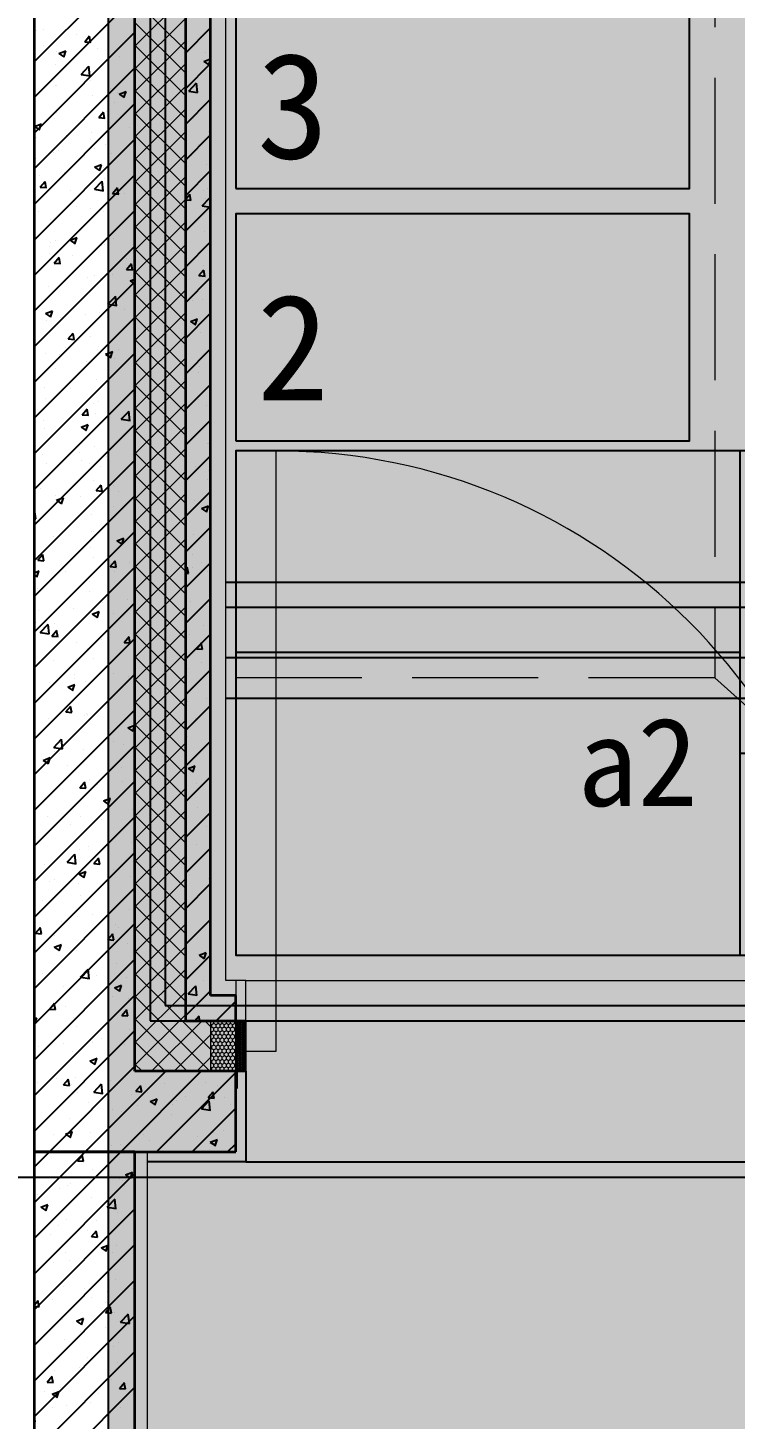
# Model space of a CAD drawing. Header units: inches. Extents: x 143994 to 247866, y 243815 to 272761.
# Drawn here: x 223126 to 224529, y 259616 to 262375 of the extents above; entities that cross this region are included whole.
import ezdxf

# ---------------------------------------------------------------- set-up
doc = ezdxf.new("R2010")
doc.units = ezdxf.units.IN
doc.header["$LTSCALE"] = 1000
doc.header["$MEASUREMENT"] = 0
doc.linetypes.add('DASH', pattern=[0.35, 0.25, -0.1])
doc.layers.get('DEFPOINTS').update_dxf_attribs({"color": 62})
for name, color, linetype in [('0-dim', 90, 'Continuous'), ('0-fm', 30, 'Continuous'), ('0-pat', 252, 'Continuous'), ('0-word', 131, 'Continuous'), ('0-建筑1F', 127, 'Continuous'), ('0-建筑2F', 127, 'Continuous'), ('A-S-face(建筑粉刷线)', 136, 'Continuous'), ('A-STATR', 5, 'Continuous'), ('A-Wall-Patn', 255, 'Continuous'), ('PUB_HATCH', 8, 'Continuous'), ('栏杆', 6, 'Continuous')]:
    doc.layers.add(name, color=color, linetype=linetype)
for name, color, linetype, lineweight in [('A-M-Stone', 11, 'Continuous', 15), ('A-Wall', 254, 'Continuous', 35), ('MQ-HZ幕墙绘制', 6, 'Continuous', 13), ('W-保温层', 8, 'Continuous', 13), ('散水线', 8, 'Continuous', 15)]:
    doc.layers.add(name, color=color, linetype=linetype, lineweight=lineweight)
doc.styles.add('HS2', font='')
doc.styles.get('HS2').set_extended_font_data('SimHei')

# ---------------------------------------------------------------- blocks, each defined once
blk = doc.blocks.new('A$C30137131')
at = {"layer": '0-fm'}
blk.add_lwpolyline([(0, -600), (900, -600), (900, 0), (0, 0)], close=True, dxfattribs=at)
at = {"layer": '0-word', "color": 4, "insert": (41.9, -330.4, 1685.6), "char_height": 210, "attachment_point": 1, "style": 'HS2'}
blk.add_mtext('3', dxfattribs=at)
blk = doc.blocks.new('A$C5E510078')
at = {"layer": '0-fm'}
blk.add_lwpolyline([(0, -450), (900, -450), (900, 0), (0, 0)], close=True, dxfattribs=at)
at = {"layer": '0-word', "color": 4, "insert": (41.9, -159.5, 1685.6), "char_height": 210, "attachment_point": 1, "style": 'HS2'}
blk.add_mtext('2', dxfattribs=at)
blk = doc.blocks.new('A$C3A8077CD')
at = {"layer": '0-dim'}
for name, p in [('A$C30137131', (0, 1100)), ('A$C5E510078', (0, 450))]:
    blk.add_blockref(name, p, dxfattribs=at)
blk = doc.blocks.new('A$C5B8632AC')
at = {"layer": '0-fm'}
blk.add_lwpolyline([(1600, -1000), (1600, 0), (0, 0), (0, -1000)], close=True, dxfattribs=at)
at = {"layer": '0-pat'}
for points in [[(1000, 0), (1000, -1000)], [(1000, -400), (0, -400)], [(1600, -600), (1000, -600)]]:
    blk.add_lwpolyline(points, dxfattribs=at)
at = {"layer": '0-word', "color": 4, "insert": (678, -529), "char_height": 175, "attachment_point": 1, "rotation": 0, "style": 'HS2'}
blk.add_mtext('a2', dxfattribs=at)
blk = doc.blocks.new('144')
at = {"layer": 'MQ-HZ幕墙绘制'}
h = blk.add_hatch(dxfattribs=at)
h.set_pattern_fill('HONEY', color=127, scale=3, angle=-270)
h.set_pattern_definition([(90, (-380789.947, 2375.5446), (-4.124445, 7.14375), [4.7625, -9.525]), (210, (-380789.947, 2375.5446), (-4.124446478, -7.143749147), [4.7625, -9.525]), (150, (-380789.947, 2375.5446), (-8.248891478, 8.53e-07), [-9.525, 4.7625])])
h.paths.add_polyline_path([(638986.9, -379850.3), (638986.9, -379750.3), (638936.9, -379750.3), (638936.9, -379850.3)])
h = blk.add_hatch(dxfattribs=at)
h.set_pattern_fill('HEX', color=127, angle=-360, style=0)
h.set_pattern_definition([(360, (-93.9555, 920.9595), (4e-16, 1.649778), [0.9525, -1.905]), (120, (-93.9555, 920.9595), (-1.4287496586, -0.824889), [0.9525, -1.905]), (60, (-93.003, 920.9595), (-1.4287496586, 0.824889), [0.9525, -1.905])])
h.paths.add_polyline_path([(638986.9, -379753.3), (638986.9, -379847.3), (639003.9, -379847.3), (639003.9, -379753.3)])
at = {"layer": 'A-M-Stone', "color": 127}
for p, q in [((638966.9, -379670.3), (638966.9, -375760.3)), ((638986.9, -379670.3), (638966.9, -379670.3))]:
    blk.add_line(p, q, dxfattribs=at)
at = {"layer": 'A-S-face(建筑粉刷线)', "color": 127}
blk.add_line((638986.9, -380030.3), (638811.9, -380030.3), dxfattribs=at)
blk.add_lwpolyline([(639006.9, -379850.3), (639006.9, -380030.3), (638986.9, -380030.3)], dxfattribs=at)
at = {"layer": 'A-Wall', "color": 127}
for p, q in [((638936.9, -379700.3), (638936.9, -376060.3)), ((638886.9, -376110.3), (638886.9, -379750.3)), ((638786.9, -379850.3), (638786.9, -376210.3)), ((638586.9, -376410.3), (638586.9, -380010.3)), ((638986.9, -379700.3), (638936.9, -379700.3)), ((638986.9, -379750.3), (638986.9, -379700.3)), ((638886.9, -379750.3), (638986.9, -379750.3)), ((638986.9, -379850.3), (638786.9, -379850.3)), ((638986.9, -380010.3), (638986.9, -379850.3)), ((638786.9, -380010.3), (638586.9, -380010.3)), ((638586.9, -380010.3), (638586.9, -387950.3)), ((638586.9, -380010.3), (638986.9, -380010.3)), ((638786.9, -387950.3), (638786.9, -380010.3))]:
    blk.add_line(p, q, dxfattribs=at)
at = {"layer": 'MQ-HZ幕墙绘制', "color": 127}
for p, q in [((639066.9, -379780.3), (639066.9, -378620.3)), ((639006.9, -379670.3), (638986.9, -379670.3)), ((638986.9, -379670.3), (638986.9, -379750.3)), ((639006.9, -379750.3), (639006.9, -379670.3)), ((638986.9, -379750.3), (639006.9, -379750.3)), ((639066.9, -379750.3), (639006.9, -379750.3)), ((639006.9, -379750.3), (639006.9, -379810.3)), ((639066.9, -379750.3), (640256.9, -379750.3)), ((639066.9, -379810.3), (639066.9, -379750.3)), ((639006.9, -379810.3), (639066.9, -379810.3))]:
    blk.add_line(p, q, dxfattribs=at)
blk.add_lwpolyline([(639006.9, -379670.3), (640266.9, -379670.3)], dxfattribs=at)
blk.add_lwpolyline([(638986.9, -379850.3), (638986.9, -379750.3), (638936.9, -379750.3), (638936.9, -379850.3)], close=True, dxfattribs=at)
at = {"layer": 'MQ-HZ幕墙绘制', "color": 127, "lineweight": -3}
blk.add_lwpolyline([(639006.9, -379850.3), (639006.9, -379750.3), (638989.9, -379750.3), (638989.9, -379750.3), (638986.9, -379750.3), (638986.9, -379753.3), (639003.9, -379753.3), (639003.9, -379847.3), (638986.9, -379847.3), (638986.9, -379883.3), (638989.9, -379883.3), (638989.9, -379850.3), (639006.9, -379850.3)], dxfattribs=at)
at = {"layer": 'MQ-HZ幕墙绘制', "color": 127}
blk.add_arc((639066.9, -379780.3), 1160, 0, 90, dxfattribs=at)
at = {"layer": 'PUB_HATCH', "color": 127, "linetype": 'Continuous'}
for p, q in [((638586.9, -377848.5), (638786.9, -377648.5)), ((638586.9, -377919.3), (638786.9, -377719.3)), ((638586.9, -377990), (638786.9, -377790)), ((638590.8, -377786.6), (638590.8, -377786.6)), ((638606.2, -377785), (638606.2, -377785)), ((638671.1, -377794.6), (638671.1, -377794.6)), ((638687.2, -377808.9), (638696.8, -377797.5)), ((638698.9, -377810.5), (638696.6, -377798)), ((638777.9, -377799.1), (638777.9, -377799.1)), ((638886.9, -377831.4), (638936.9, -377781.4)), ((638606.5, -377817), (638606.5, -377817)), ((638631.9, -377828.4), (638631.9, -377828.4)), ((638636.1, -377832.1), (638650.1, -377826.7)), ((638636.1, -377832.1), (638646, -377838.8)), ((638645.7, -377839.3), (638649.8, -377827.2)), ((638687.2, -377808.9), (638699.2, -377810)), ((638713.3, -377821.5), (638713.3, -377821.5)), ((638735.8, -377813.4), (638735.8, -377813.4)), ((638926.8, -377830.5), (638926.8, -377830.5)), ((638629.3, -377853.9), (638629.3, -377853.9)), ((638680.1, -377873.6), (638695.7, -377857.4)), ((638697.6, -377876.7), (638695.4, -377857.7)), ((638755.6, -377837.3), (638755.6, -377837.3)), ((638886.9, -377902.1), (638936.9, -377852.1)), ((638923.5, -377848.1), (638936.9, -377843)), ((638923.5, -377848.1), (638933.4, -377854.8)), ((638932.4, -377845.9), (638932.4, -377845.9)), ((638933.2, -377855.3), (638936.9, -377844.1)), ((638586.9, -378060.7), (638786.9, -377860.7)), ((638680.1, -377873.6), (638697.9, -377876.4)), ((638699.1, -377886), (638699.1, -377886)), ((638733.3, -377880), (638733.3, -377880)), ((638629.4, -377895), (638629.4, -377895)), ((638631.3, -377896.3), (638631.3, -377896.3)), ((638738.1, -377900.8), (638738.1, -377900.8)), ((638753.1, -377909.6), (638753.1, -377909.6)), ((638755.5, -377912.6), (638769.5, -377907.3)), ((638755.5, -377912.6), (638765.4, -377919.3)), ((638765.1, -377919.8), (638769.2, -377907.8)), ((638893.5, -377906.7), (638909.1, -377890.5)), ((638893.5, -377906.7), (638911.3, -377909.5)), ((638911, -377909.8), (638908.8, -377890.8)), ((638586.9, -378131.4), (638786.9, -377931.4)), ((638703, -377916.2), (638703, -377916.2)), ((638747.1, -377929.9), (638747.1, -377929.9)), ((638886.9, -377972.8), (638936.9, -377922.8)), ((638934.6, -377919.7), (638934.6, -377919.7)), ((638627, -377961.5), (638627, -377961.5)), ((638630.4, -377949.9), (638630.4, -377949.9)), ((638715, -377959.4), (638724.6, -377947.9)), ((638715, -377959.4), (638726.9, -377960.4)), ((638726.6, -377960.9), (638724.3, -377948.4)), ((638730.9, -377946.5), (638730.9, -377946.5)), ((638902.5, -377961.9), (638902.5, -377961.9)), ((638587.4, -377977.1), (638601.4, -377971.8)), ((638587.4, -377977.1), (638597.4, -377983.9)), ((638597.1, -377984.4), (638601.1, -377972.3)), ((638650.4, -377995.1), (638650.4, -377995.1)), ((638700.5, -377988.5), (638700.5, -377988.5)), ((638776.2, -377978.5), (638776.2, -377978.5)), ((638886.9, -377988.5), (638888.8, -377987.8)), ((638886.9, -377993.1), (638888.5, -377988.3)), ((638886.9, -378043.5), (638936.9, -377993.5)), ((638932.2, -377986.2), (638932.2, -377986.2)), ((638586.9, -378202.1), (638786.9, -378002.1)), ((638592.4, -377998.5), (638592.4, -377998.5)), ((638634.5, -378025.3), (638634.5, -378025.3)), ((638699.1, -378003), (638699.1, -378003)), ((638706.8, -378019.9), (638706.8, -378019.9)), ((638728.5, -378013.1), (638728.5, -378013.1)), ((638912.7, -378012), (638912.7, -378012)), ((638590.2, -378039.9), (638590.2, -378039.9)), ((638624.6, -378028.1), (638624.6, -378028.1)), ((638706.8, -378057.7), (638720.8, -378052.3)), ((638716.4, -378064.9), (638720.5, -378052.8)), ((638741.3, -378029.8), (638741.3, -378029.8)), ((638900, -378034.2), (638900, -378034.2)), ((638929.7, -378052.8), (638929.7, -378052.8)), ((638586.9, -378272.8), (638786.9, -378072.8)), ((638597.8, -378074), (638597.8, -378074)), ((638647.8, -378067.4), (638647.8, -378067.4)), ((638706.8, -378057.7), (638716.7, -378064.4)), ((638723.6, -378057.4), (638723.6, -378057.4)), ((638726, -378079.7), (638726, -378079.7)), ((638886.9, -378114.2), (638936.9, -378064.2)), ((638599.2, -378097.3), (638608.9, -378085.8)), ((638599.2, -378097.3), (638611.2, -378098.3)), ((638610.9, -378098.8), (638608.6, -378086.3)), ((638622.1, -378094.7), (638622.1, -378094.7)), ((638659.3, -378104.6), (638659.3, -378104.6)), ((638706.6, -378101.5), (638722.2, -378085.3)), ((638706.6, -378101.5), (638724.4, -378104.3)), ((638724.1, -378104.7), (638721.9, -378085.7)), ((638742.7, -378109.8), (638752.3, -378098.3)), ((638754.4, -378111.4), (638752.1, -378098.8)), ((638923.1, -378103.1), (638923.1, -378103.1)), ((638931.8, -378099.2), (638931.8, -378099.2)), ((638742.7, -378109.8), (638754.7, -378110.9)), ((638766.1, -378109.1), (638766.1, -378109.1)), ((638886.9, -378121.5), (638895.8, -378110.9)), ((638886.9, -378122.4), (638898.1, -378123.4)), ((638886.9, -378184.9), (638936.9, -378134.9)), ((638897.8, -378123.9), (638895.5, -378111.4)), ((638920, -378134.6), (638935.6, -378118.4)), ((638920, -378134.6), (638936.9, -378137.3)), ((638927.3, -378119.4), (638927.3, -378119.4)), ((638936.9, -378132.5), (638935.3, -378118.8)), ((638586.9, -378343.5), (638786.9, -378143.5)), ((638595.2, -378146.2), (638595.2, -378146.2)), ((638619.7, -378161.3), (638619.7, -378161.3)), ((638671, -378136.3), (638671, -378136.3)), ((638698.6, -378139.2), (638698.6, -378139.2)), ((638723.6, -378146.3), (638723.6, -378146.3)), ((638746.5, -378183.1), (638746.5, -378183.1)), ((638924.9, -378186), (638924.9, -378186)), ((638586.9, -378414.2), (638786.9, -378214.2)), ((638618.4, -378215.2), (638618.4, -378215.2)), ((638620.4, -378206.8), (638620.4, -378206.8)), ((638629.8, -378203.1), (638629.8, -378203.1)), ((638658.1, -378202.7), (638672.1, -378197.3)), ((638658.1, -378202.7), (638668.1, -378209.4)), ((638667.8, -378209.9), (638671.8, -378197.8)), ((638721.2, -378212.9), (638721.2, -378212.9)), ((638727.2, -378211.3), (638727.2, -378211.3)), ((638744.7, -378198.5), (638744.7, -378198.5)), ((638886.9, -378255.7), (638936.9, -378205.7)), ((638617.3, -378227.9), (638617.3, -378227.9)), ((638627, -378247.7), (638636.6, -378236.2)), ((638638.7, -378249.3), (638636.4, -378236.7)), ((638662.6, -378233.7), (638662.6, -378233.7)), ((638769.3, -378238.2), (638769.3, -378238.2)), ((638627, -378247.7), (638639, -378248.8)), ((638706.2, -378273.1), (638706.2, -378273.1)), ((638742.1, -378270.8), (638742.1, -378270.8)), ((638770.5, -378260.3), (638780.1, -378248.8)), ((638770.5, -378260.3), (638782.4, -378261.3)), ((638782.1, -378261.8), (638779.8, -378249.3)), ((638913.9, -378272.8), (638923.5, -378261.3)), ((638913.9, -378272.8), (638925.9, -378273.9)), ((638922.4, -378252.5), (638922.4, -378252.5)), ((638925.6, -378274.4), (638923.3, -378261.8)), ((638586.9, -378484.9), (638786.9, -378284.9)), ((638589.6, -378293.2), (638589.6, -378293.2)), ((638614.9, -378294.4), (638614.9, -378294.4)), ((638692.1, -378277.4), (638692.1, -378277.4)), ((638718.7, -378279.4), (638718.7, -378279.4)), ((638777.5, -378283.2), (638786.9, -378279.6)), ((638777.5, -378283.2), (638786.9, -378289.6)), ((638886.9, -378326.4), (638936.9, -378276.4)), ((638687.4, -378313), (638687.4, -378313)), ((638733.1, -378329.5), (638748.7, -378313.2)), ((638750.6, -378332.6), (638748.4, -378313.6)), ((638891.6, -378323.1), (638891.6, -378323.1)), ((638900.9, -378322), (638900.9, -378322)), ((638920, -378319.1), (638920, -378319.1)), ((638586.9, -378555.7), (638786.9, -378355.7)), ((638609.5, -378347.7), (638623.5, -378342.4)), ((638609.5, -378347.7), (638619.4, -378354.4)), ((638619.1, -378354.9), (638623.2, -378342.9)), ((638639.4, -378356.3), (638639.4, -378356.3)), ((638689.5, -378349.7), (638689.5, -378349.7)), ((638716.3, -378346), (638716.3, -378346)), ((638733.1, -378329.5), (638750.9, -378332.2)), ((638765.3, -378339.7), (638765.3, -378339.7)), ((638886.9, -378397.1), (638936.9, -378347.1)), ((638931.2, -378352.4), (638931.2, -378352.4)), ((638612.4, -378361), (638612.4, -378361)), ((638896.9, -378363.7), (638910.9, -378358.4)), ((638896.9, -378363.7), (638906.8, -378370.5)), ((638906.5, -378371), (638910.6, -378358.9)), ((638654.7, -378398.2), (638664.4, -378386.7)), ((638654.7, -378398.2), (638666.7, -378399.2)), ((638666.4, -378399.7), (638664.1, -378387.2)), ((638698, -378392.5), (638698, -378392.5)), ((638889, -378395.4), (638889, -378395.4)), ((638917.6, -378385.7), (638917.6, -378385.7)), ((638586.9, -378626.4), (638786.9, -378426.4)), ((638610, -378427.6), (638610, -378427.6)), ((638636.9, -378428.6), (638636.9, -378428.6)), ((638648.4, -378415.2), (638648.4, -378415.2)), ((638712.6, -378418.6), (638712.6, -378418.6)), ((638713.9, -378412.6), (638713.9, -378412.6)), ((638728.8, -378428.3), (638742.8, -378422.9)), ((638728.8, -378428.3), (638738.8, -378435)), ((638738.5, -378435.5), (638742.6, -378423.4)), ((638745.9, -378436.4), (638745.9, -378436.4)), ((638755.2, -378419.7), (638755.2, -378419.7)), ((638886.9, -378467.8), (638936.9, -378417.8)), ((638629.2, -378456.4), (638629.2, -378456.4)), ((638690.6, -378442.1), (638690.6, -378442.1)), ((638904.1, -378451.1), (638904.1, -378451.1)), ((638912.2, -378464.3), (638912.2, -378464.3)), ((638915.1, -378452.3), (638915.1, -378452.3)), ((638607.6, -378494.2), (638607.6, -378494.2)), ((638711.4, -378479.2), (638711.4, -378479.2)), ((638786.3, -378480.9), (638786.3, -378480.9)), ((638886.9, -378538.5), (638936.9, -378488.5)), ((638586.9, -378697.1), (638786.9, -378497.1)), ((638608.6, -378516.9), (638608.6, -378516.9)), ((638660, -378497.5), (638660, -378497.5)), ((638715.4, -378521.4), (638715.4, -378521.4)), ((638912.7, -378518.9), (638912.7, -378518.9)), ((638589, -378546.4), (638589, -378546.4)), ((638682.5, -378548.6), (638692.1, -378537.1)), ((638682.5, -378548.6), (638694.5, -378549.6)), ((638694.2, -378550.1), (638691.9, -378537.6)), ((638705.6, -378526.4), (638705.6, -378526.4)), ((638709, -378545.7), (638709, -378545.7)), ((638759.6, -378557.4), (638775.2, -378541.2)), ((638777.1, -378560.5), (638774.9, -378541.5)), ((638928.9, -378530.4), (638928.9, -378530.4)), ((638586.9, -378767.8), (638786.9, -378567.8)), ((638605.1, -378560.7), (638605.1, -378560.7)), ((638607.4, -378576.4), (638607.4, -378576.4)), ((638680.2, -378573.3), (638694.2, -378567.9)), ((638680.2, -378573.3), (638690.1, -378580)), ((638689.8, -378580.5), (638693.9, -378568.4)), ((638733.7, -378559.7), (638733.7, -378559.7)), ((638759.6, -378557.4), (638777.4, -378560.2)), ((638783.8, -378553.2), (638783.8, -378553.2)), ((638886.9, -378609.2), (638936.9, -378559.2)), ((638910.3, -378585.4), (638910.3, -378585.4)), ((638602.7, -378627.3), (638602.7, -378627.3)), ((638676.5, -378623.6), (638676.5, -378623.6)), ((638706.6, -378612.3), (638706.6, -378612.3)), ((638731.2, -378632), (638731.2, -378632)), ((638783.2, -378628.1), (638783.2, -378628.1)), ((638886.9, -378679.9), (638936.9, -378629.9)), ((638930.6, -378605.7), (638930.6, -378605.7)), ((638933.2, -378605.4), (638933.2, -378605.4)), ((638586.9, -378838.5), (638786.9, -378638.5)), ((638611.9, -378645.9), (638611.9, -378645.9)), ((638681.1, -378638.6), (638681.1, -378638.6)), ((638697.4, -378645.7), (638697.4, -378645.7)), ((638718.6, -378650.4), (638718.6, -378650.4)), ((638890, -378632.6), (638890, -378632.6)), ((638907.8, -378652), (638907.8, -378652)), ((638932.1, -378659.5), (638932.1, -378659.5)), ((638704.1, -378678.9), (638704.1, -378678.9)), ((638930.7, -378677.7), (638930.7, -378677.7)), ((638586.9, -378909.2), (638786.9, -378709.2)), ((638600.3, -378693.9), (638600.3, -378693.9)), ((638628.7, -378709.7), (638628.7, -378709.7)), ((638631.5, -378718.3), (638645.5, -378712.9)), ((638641.2, -378725.5), (638645.2, -378713.4)), ((638678.6, -378710.9), (638678.6, -378710.9)), ((638710.3, -378699), (638719.9, -378687.5)), ((638710.3, -378699), (638722.2, -378700.1)), ((638721.9, -378700.6), (638719.6, -378688)), ((638745.3, -378689.6), (638745.3, -378689.6)), ((638754.3, -378700.9), (638754.3, -378700.9)), ((638886.9, -378750.6), (638936.9, -378700.6)), ((638586.9, -378737.4), (638588.3, -378736)), ((638590.2, -378755.3), (638588, -378736.4)), ((638628.5, -378717.5), (638628.5, -378717.5)), ((638631.5, -378718.3), (638641.5, -378725)), ((638636.7, -378725.2), (638636.7, -378725.2)), ((638743.4, -378729.7), (638743.4, -378729.7)), ((638905.4, -378718.6), (638905.4, -378718.6)), ((638918.9, -378734.3), (638932.9, -378729)), ((638918.9, -378734.3), (638928.9, -378741)), ((638928.6, -378741.5), (638932.7, -378729.5)), ((638586.9, -378754.4), (638590.5, -378755)), ((638597.8, -378760.5), (638597.8, -378760.5)), ((638701.7, -378745.5), (638701.7, -378745.5)), ((638586.9, -378979.9), (638786.9, -378779.9)), ((638626, -378789.8), (638626, -378789.8)), ((638701.7, -378779.8), (638701.7, -378779.8)), ((638705, -378779.7), (638705, -378779.7)), ((638750.9, -378798.8), (638764.9, -378793.5)), ((638760.6, -378806), (638764.6, -378794)), ((638786.1, -378785.3), (638786.9, -378784.5)), ((638786.1, -378785.3), (638786.9, -378785.4)), ((638886.9, -378821.3), (638936.9, -378771.3)), ((638903, -378785.2), (638903, -378785.2)), ((638588.4, -378799.7), (638588.4, -378799.7)), ((638594.5, -378836.9), (638604.2, -378825.4)), ((638699.3, -378812.1), (638699.3, -378812.1)), ((638750.9, -378798.8), (638760.8, -378805.5)), ((638586.9, -379050.6), (638786.9, -378850.6)), ((638594.5, -378836.9), (638606.5, -378838)), ((638595.4, -378827.1), (638595.4, -378827.1)), ((638597.7, -378827.4), (638597.7, -378827.4)), ((638606.2, -378838.5), (638603.9, -378825.9)), ((638704.5, -378831.9), (638704.5, -378831.9)), ((638738, -378849.5), (638747.6, -378838)), ((638738, -378849.5), (638750, -378850.5)), ((638749.7, -378851), (638747.4, -378838.5)), ((638775.4, -378842.1), (638775.4, -378842.1)), ((638886.9, -378892.1), (638936.9, -378842.1)), ((638886.9, -378855.5), (638891.1, -378850.5)), ((638893.1, -378863.6), (638890.8, -378851)), ((638900.5, -378851.8), (638900.5, -378851.8)), ((638901.2, -378825.5), (638901.2, -378825.5)), ((638918, -378841), (638918, -378841)), ((638586.9, -378861.8), (638596.9, -378858)), ((638586.9, -378866.1), (638592.8, -378870.1)), ((638592.5, -378870.6), (638596.6, -378858.5)), ((638639.9, -378854.3), (638639.9, -378854.3)), ((638649.1, -378858.7), (638649.1, -378858.7)), ((638696.8, -378878.6), (638696.8, -378878.6)), ((638746.6, -378858.8), (638746.6, -378858.8)), ((638886.9, -378862.5), (638893.4, -378863.1)), ((638930.1, -378858.9), (638930.1, -378858.9)), ((638593, -378893.6), (638593, -378893.6)), ((638696.8, -378899), (638696.8, -378899)), ((638586.9, -379121.3), (638786.9, -378921.3)), ((638664.7, -378933.6), (638664.7, -378933.6)), ((638722.8, -378921), (638722.8, -378921)), ((638772.9, -378914.4), (638772.9, -378914.4)), ((638886.9, -378962.8), (638936.9, -378912.8)), ((638898.1, -378918.3), (638898.1, -378918.3)), ((638590.5, -378960.2), (638590.5, -378960.2)), ((638596.5, -378937.6), (638596.5, -378937.6)), ((638628.1, -378962.9), (638628.1, -378962.9)), ((638694.4, -378945.2), (638694.4, -378945.2)), ((638702.2, -378943.9), (638716.2, -378938.5)), ((638702.2, -378943.9), (638712.2, -378950.6)), ((638711.9, -378951.1), (638715.9, -378939)), ((638744.7, -378942.9), (638744.7, -378942.9)), ((638771.5, -378938.1), (638771.5, -378938.1)), ((638599.2, -378980.2), (638614.8, -378963.9)), ((638599.2, -378980.2), (638617, -378982.9)), ((638616.7, -378983.3), (638614.5, -378964.3)), ((638622.3, -378987.4), (638631.9, -378975.9)), ((638622.3, -378987.4), (638634.3, -378988.4)), ((638634, -378988.9), (638631.6, -378976.4)), ((638765.8, -378999.9), (638775.4, -378988.4)), ((638777.4, -379001.5), (638775.1, -378988.9)), ((638886.9, -379033.5), (638936.9, -378983.5)), ((638895.7, -378984.9), (638895.7, -378984.9)), ((638922.3, -378966.7), (638922.3, -378966.7)), ((638586.9, -379192.1), (638786.9, -378992.1)), ((638670.2, -378999.8), (638670.2, -378999.8)), ((638692, -379011.8), (638692, -379011.8)), ((638720.2, -378993.3), (638720.2, -378993.3)), ((638765.8, -378999.9), (638777.7, -379001)), ((638909.2, -379012.5), (638918.8, -379001)), ((638909.2, -379012.5), (638921.2, -379013.5)), ((638920.9, -379014), (638918.6, -379001.5)), ((638588.1, -379026.8), (638588.1, -379026.8)), ((638625.7, -379035.8), (638625.7, -379035.8)), ((638704.5, -379032.9), (638704.5, -379032.9)), ((638732.5, -379040.3), (638732.5, -379040.3)), ((638919.7, -379038.9), (638919.7, -379038.9)), ((638586.9, -379262.8), (638786.9, -379062.8)), ((638587.8, -379052.9), (638587.8, -379052.9)), ((638667.6, -379072.1), (638667.6, -379072.1)), ((638667.9, -379062.7), (638667.9, -379062.7)), ((638743.4, -379062.2), (638743.4, -379062.2)), ((638774.7, -379067.2), (638774.7, -379067.2)), ((638886.9, -379104.2), (638936.9, -379054.2)), ((638893.3, -379051.5), (638893.3, -379051.5)), ((638617.6, -379078.7), (638617.6, -379078.7)), ((638653.6, -379088.9), (638667.6, -379083.5)), ((638653.6, -379088.9), (638663.5, -379095.6)), ((638663.2, -379096.1), (638667.3, -379084)), ((638689.5, -379078.4), (638689.5, -379078.4)), ((638650, -379137.8), (638659.7, -379126.3)), ((638661.7, -379139.3), (638659.4, -379126.8)), ((638886.9, -379174.9), (638936.9, -379124.9)), ((638890.8, -379118.1), (638890.8, -379118.1)), ((638929.5, -379112.2), (638929.5, -379112.2)), ((638586.9, -379333.5), (638786.9, -379133.5)), ((638615, -379151), (638615, -379151)), ((638650, -379137.8), (638662, -379138.8)), ((638687.1, -379145), (638687.1, -379145)), ((638690.8, -379141), (638690.8, -379141)), ((638692.7, -379142), (638692.7, -379142)), ((638696.2, -379152.2), (638696.2, -379152.2)), ((638906.2, -379151), (638906.2, -379151)), ((638773, -379169.4), (638786.9, -379164.1)), ((638773, -379169.4), (638782.9, -379176.1)), ((638782.6, -379176.6), (638786.7, -379164.5)), ((638586.9, -379404.2), (638786.9, -379204.2)), ((638625.7, -379208.1), (638641.3, -379191.8)), ((638625.7, -379208.1), (638643.5, -379210.8)), ((638643.2, -379211.2), (638641, -379192.2)), ((638684.7, -379211.5), (638684.7, -379211.5)), ((638744.1, -379196.2), (638744.1, -379196.2)), ((638764.5, -379203.3), (638764.5, -379203.3)), ((638886.9, -379245.6), (638936.9, -379195.6)), ((638888.4, -379184.7), (638888.4, -379184.7)), ((638890.3, -379186.7), (638890.3, -379186.7)), ((638604.9, -379233.9), (638618.9, -379228.5)), ((638604.9, -379233.9), (638614.9, -379240.6)), ((638614.6, -379241.1), (638618.6, -379229)), ((638627.5, -379216.2), (638627.5, -379216.2)), ((638638.1, -379219.9), (638638.1, -379219.9)), ((638589.2, -379266.5), (638589.2, -379266.5)), ((638653.8, -379244.2), (638653.8, -379244.2)), ((638760.5, -379248.7), (638760.5, -379248.7)), ((638784.9, -379264), (638784.9, -379264)), ((638886.9, -379316.3), (638936.9, -379266.3)), ((638892.3, -379249.9), (638906.3, -379244.6)), ((638892.3, -379249.9), (638902.3, -379256.7)), ((638902, -379257.2), (638906, -379245.1)), ((638586.9, -379474.9), (638786.9, -379274.9)), ((638677.8, -379288.2), (638687.4, -379276.7)), ((638677.8, -379288.2), (638689.8, -379289.3)), ((638682.2, -379278.1), (638682.2, -379278.1)), ((638689.5, -379289.8), (638687.1, -379277.2)), ((638695.9, -379271), (638695.9, -379271)), ((638703.9, -379286.2), (638703.9, -379286.2)), ((638711.8, -379282.2), (638711.8, -379282.2)), ((638761.9, -379275.6), (638761.9, -379275.6)), ((638909.5, -379280.1), (638909.5, -379280.1)), ((638587.2, -379306.2), (638587.2, -379306.2)), ((638724.3, -379314.4), (638738.3, -379309.1)), ((638724.3, -379314.4), (638734.2, -379321.2)), ((638733.9, -379321.7), (638738, -379309.6)), ((638586.9, -379545.6), (638786.9, -379345.6)), ((638614, -379345.8), (638614, -379345.8)), ((638679.8, -379344.7), (638679.8, -379344.7)), ((638782.5, -379330.6), (638782.5, -379330.6)), ((638785, -379344.5), (638785, -379344.5)), ((638886.9, -379387), (638936.9, -379337)), ((638911.4, -379327.9), (638911.4, -379327.9)), ((638659.2, -379361.1), (638659.2, -379361.1)), ((638709.3, -379354.5), (638709.3, -379354.5)), ((638720.7, -379350.4), (638720.7, -379350.4)), ((638928.9, -379365.5), (638928.9, -379365.5)), ((638934.3, -379359.4), (638934.3, -379359.4)), ((638780.1, -379397.2), (638780.1, -379397.2)), ((638908.8, -379400.2), (638908.8, -379400.2)), ((638586.9, -379616.3), (638786.9, -379416.3)), ((638652.2, -379436), (638667.8, -379419.8)), ((638669.7, -379439.1), (638667.5, -379420.1)), ((638677.4, -379411.3), (638677.4, -379411.3)), ((638695.6, -379405.5), (638695.6, -379405.5)), ((638705.5, -379438.7), (638715.2, -379427.2)), ((638717.2, -379440.2), (638714.9, -379427.7)), ((638732.4, -379423.4), (638732.4, -379423.4)), ((638886.9, -379457.7), (638936.9, -379407.7)), ((638606.6, -379439.9), (638606.6, -379439.9)), ((638652.2, -379436), (638670, -379438.8)), ((638656.7, -379433.4), (638656.7, -379433.4)), ((638675.6, -379459.5), (638689.6, -379454.1)), ((638675.6, -379459.5), (638685.6, -379466.2)), ((638681.8, -379452.5), (638681.8, -379452.5)), ((638685.3, -379466.7), (638689.3, -379454.6)), ((638705.5, -379438.7), (638717.5, -379439.7)), ((638743.5, -379449.4), (638743.5, -379449.4)), ((638586.9, -379687), (638786.9, -379487)), ((638617.2, -379474.9), (638617.2, -379474.9)), ((638626.9, -379469.4), (638626.9, -379469.4)), ((638675, -379477.9), (638675, -379477.9)), ((638724, -379479.4), (638724, -379479.4)), ((638777.6, -379463.8), (638777.6, -379463.8)), ((638886.9, -379528.4), (638936.9, -379478.4)), ((638895.3, -379461.6), (638895.3, -379461.6)), ((638931.9, -379469.1), (638931.9, -379469.1)), ((638604.1, -379512.2), (638604.1, -379512.2)), ((638679.8, -379502.3), (638679.8, -379502.3)), ((638936.5, -379499.4), (638936.5, -379499.4)), ((638703.3, -379539.4), (638703.3, -379539.4)), ((638775.2, -379530.3), (638775.2, -379530.3)), ((638586.9, -379757.7), (638786.9, -379557.7)), ((638589.8, -379576.6), (638599.5, -379565.1)), ((638601.5, -379578.1), (638599.2, -379565.6)), ((638642, -379554.2), (638642, -379554.2)), ((638672.5, -379544.4), (638672.5, -379544.4)), ((638748.8, -379558.7), (638748.8, -379558.7)), ((638753.5, -379564.5), (638753.5, -379564.5)), ((638886.9, -379599.2), (638936.9, -379549.2)), ((638589.8, -379576.6), (638601.8, -379577.6)), ((638627.2, -379581.2), (638627.2, -379581.2)), ((638733.3, -379589.1), (638742.9, -379577.6)), ((638733.3, -379589.1), (638745.3, -379590.2)), ((638745, -379590.7), (638742.6, -379578.1)), ((638772.8, -379596.9), (638772.8, -379596.9)), ((638888.4, -379603.2), (638886.9, -379595.1)), ((638627, -379604.5), (638641, -379599.1)), ((638627, -379604.5), (638636.9, -379611.2)), ((638636.6, -379611.7), (638640.7, -379599.6)), ((638670.1, -379611), (638670.1, -379611)), ((638886.9, -379602.5), (638888.7, -379602.7)), ((638886.9, -379669.9), (638936.9, -379619.9)), ((638914.4, -379620.5), (638928.4, -379615.2)), ((638914.4, -379620.5), (638924.3, -379627.2)), ((638924, -379627.7), (638928.1, -379615.6)), ((638928.3, -379618.7), (638928.3, -379618.7)), ((638586.9, -379828.4), (638786.9, -379628.4)), ((638678.8, -379663.9), (638694.3, -379647.7)), ((638696.2, -379667.1), (638694, -379648.1)), ((638700.9, -379643.4), (638700.9, -379643.4)), ((638751, -379636.8), (638751, -379636.8)), ((638603.1, -379656.4), (638603.1, -379656.4)), ((638667.7, -379677.6), (638667.7, -379677.6)), ((638678.8, -379663.9), (638696.5, -379666.7)), ((638695, -379658.8), (638695, -379658.8)), ((638709.8, -379660.9), (638709.8, -379660.9)), ((638746.3, -379685), (638760.4, -379679.7)), ((638756, -379692.2), (638760.1, -379680.2)), ((638770.3, -379663.5), (638770.3, -379663.5)), ((638923.4, -379669.9), (638923.4, -379669.9)), ((638586.9, -379899.2), (638786.9, -379699.2)), ((638645.2, -379683.3), (638645.2, -379683.3)), ((638742.9, -379702.7), (638742.9, -379702.7)), ((638746.3, -379685), (638756.3, -379691.7)), ((638752, -379687.8), (638752, -379687.8)), ((638774.1, -379705.7), (638774.1, -379705.7)), ((638886.9, -379740.6), (638936.9, -379690.6)), ((638892.2, -379697), (638907.8, -379680.8)), ((638892.2, -379697), (638910, -379699.8)), ((638900.4, -379689.1), (638900.4, -379689.1)), ((638909.7, -379700.2), (638907.5, -379681.2)), ((638972.8, -379702.3), (638972.8, -379702.3)), ((638617.6, -379727), (638627.2, -379715.5)), ((638617.6, -379727), (638629.6, -379728)), ((638626.3, -379722.7), (638626.3, -379722.7)), ((638629.3, -379728.5), (638626.9, -379716)), ((638648.3, -379722.3), (638648.3, -379722.3)), ((638698.3, -379715.7), (638698.3, -379715.7)), ((638761, -379739.5), (638770.7, -379728.1)), ((638767.9, -379730.1), (638767.9, -379730.1)), ((638772.7, -379741.1), (638770.4, -379728.6)), ((638947.9, -379750.3), (638986.9, -379711.3)), ((638586.9, -379746.2), (638592.3, -379744.2)), ((638586.9, -379755.4), (638588.3, -379756.2)), ((638588, -379756.7), (638592, -379744.7)), ((638665.2, -379744.2), (638665.2, -379744.2)), ((638670, -379762.6), (638670, -379762.6)), ((638761, -379739.5), (638773, -379740.6)), ((638906, -379750.3), (638914.1, -379740.6)), ((638915.5, -379750.3), (638913.9, -379741.1)), ((638586.9, -379969.9), (638786.9, -379769.9)), ((638721.5, -379784.6), (638721.5, -379784.6)), ((638776.8, -379767.1), (638776.8, -379767.1)), ((638595.7, -379801.2), (638595.7, -379801.2)), ((638645.7, -379794.6), (638645.7, -379794.6)), ((638662.8, -379810.7), (638662.8, -379810.7)), ((638702.7, -379792.7), (638702.7, -379792.7)), ((638765.5, -379796.7), (638765.5, -379796.7)), ((638617.2, -380010.3), (638786.9, -379840.6)), ((638697.7, -379830.1), (638711.7, -379824.7)), ((638697.7, -379830.1), (638707.6, -379836.8)), ((638707.3, -379837.3), (638711.4, -379825.2)), ((638593.1, -379873.5), (638593.1, -379873.5)), ((638631.1, -379864.8), (638631.1, -379864.8)), ((638645.3, -379877.4), (638655, -379865.9)), ((638657, -379879), (638654.7, -379866.4)), ((638668.9, -379863.5), (638668.9, -379863.5)), ((638687.9, -380010.3), (638847.9, -379850.3)), ((638737.8, -379869.3), (638737.8, -379869.3)), ((638758.6, -380010.3), (638918.6, -379850.3)), ((638763, -379863.2), (638763, -379863.2)), ((638829.4, -380010.3), (638986.9, -379852.7)), ((638844.6, -379873.8), (638844.6, -379873.8)), ((638864.1, -379850.4), (638864.1, -379850.4)), ((638927.7, -379872), (638927.7, -379872)), ((638645.3, -379877.4), (638657.3, -379878.5)), ((638660.4, -379877.3), (638660.4, -379877.3)), ((638673.3, -379891.6), (638673.3, -379891.6)), ((638705.3, -379891.9), (638720.9, -379875.6)), ((638705.3, -379891.9), (638723.1, -379894.6)), ((638722.8, -379895), (638720.6, -379876)), ((638780, -379896.2), (638780, -379896.2)), ((638788.8, -379890), (638798.4, -379878.5)), ((638788.8, -379890), (638800.8, -379891)), ((638800.5, -379891.5), (638798.2, -379879)), ((638811.1, -379892), (638811.1, -379892)), ((638886.8, -379900.7), (638886.8, -379900.7)), ((638932.3, -379902.5), (638941.9, -379891)), ((638943.9, -379904.1), (638941.6, -379891.5)), ((638951.4, -379878.3), (638951.4, -379878.3)), ((638694.4, -379912), (638694.4, -379912)), ((638742.6, -379925.7), (638742.6, -379925.7)), ((638792.6, -379919.1), (638792.6, -379919.1)), ((638817.1, -379910.6), (638831.1, -379905.2)), ((638817.1, -379910.6), (638827, -379917.3)), ((638826.7, -379917.8), (638830.8, -379905.7)), ((638861.6, -379917), (638861.6, -379917)), ((638868.4, -379909.2), (638868.4, -379909.2)), ((638900.1, -380010.3), (638986.9, -379923.4)), ((638918.7, -379925), (638934.3, -379908.7)), ((638918.7, -379925), (638936.5, -379927.7)), ((638932.3, -379902.5), (638944.2, -379903.6)), ((638936.2, -379928.1), (638934, -379909.1)), ((638965.5, -379902), (638965.5, -379902)), ((638975.6, -379915.9), (638975.6, -379915.9)), ((638616.3, -379942.4), (638616.3, -379942.4)), ((638657.9, -379943.9), (638657.9, -379943.9)), ((638742.3, -379955.9), (638742.3, -379955.9)), ((638760.6, -379929.8), (638760.6, -379929.8)), ((638859, -379935.9), (638859, -379935.9)), ((638591.3, -379966.4), (638591.3, -379966.4)), ((638625.7, -379976), (638625.7, -379976)), ((638649, -379975.1), (638663, -379969.7)), ((638649, -379975.1), (638659, -379981.8)), ((638658.7, -379982.3), (638662.7, -379970.2)), ((638698.1, -379971), (638698.1, -379971)), ((638804.8, -379975.5), (638804.8, -379975.5)), ((638859.2, -379983.6), (638859.2, -379983.6)), ((638911.6, -379980), (638911.6, -379980)), ((638942.1, -379971.4), (638942.1, -379971.4)), ((638963.1, -379968.6), (638963.1, -379968.6)), ((638586.9, -380040.6), (638617.2, -380010.3)), ((638586.9, -380111.3), (638687.9, -380010.3)), ((638586.9, -380182), (638758.6, -380010.3)), ((638655.5, -380010.5), (638655.5, -380010.5)), ((638690, -380004.6), (638690, -380004.6)), ((638740, -379998), (638740, -379998)), ((638758.2, -379996.4), (638758.2, -379996.4)), ((638815.8, -379988.1), (638815.8, -379988.1)), ((638935.4, -380005.9), (638935.4, -380005.9)), ((638936.4, -379991.1), (638950.5, -379985.7)), ((638936.4, -379991.1), (638946.4, -379997.8)), ((638946.1, -379998.3), (638950.2, -379986.2)), ((638970.8, -380010.3), (638986.9, -379994.1)), ((638673.1, -380027.9), (638682.7, -380016.4)), ((638673.1, -380027.9), (638685.1, -380028.9)), ((638684.8, -380029.4), (638682.4, -380016.9)), ((638586.9, -380252.7), (638786.9, -380052.7)), ((638702.1, -380045.9), (638702.1, -380045.9)), ((638755.8, -380063), (638755.8, -380063)), ((638763.2, -380066.9), (638763.2, -380066.9)), ((638768.4, -380055.6), (638782.4, -380050.2)), ((638768.4, -380055.6), (638778.4, -380062.3)), ((638778.1, -380062.8), (638782.1, -380050.7)), ((638637.3, -380083.5), (638637.3, -380083.5)), ((638653.1, -380077.1), (638653.1, -380077.1)), ((638659.1, -380073.2), (638659.1, -380073.2)), ((638687.4, -380076.9), (638687.4, -380076.9)), ((638765.9, -380077.7), (638765.9, -380077.7)), ((638594.5, -380095.5), (638594.5, -380095.5)), ((638600.4, -380120.1), (638614.4, -380114.7)), ((638600.4, -380120.1), (638610.3, -380126.8)), ((638610, -380127.3), (638614.1, -380115.2)), ((638701.3, -380100), (638701.3, -380100)), ((638731.8, -380119.8), (638747.4, -380103.6)), ((638731.8, -380119.8), (638749.6, -380122.5)), ((638749.3, -380122.9), (638747.1, -380103.9)), ((638586.9, -380323.4), (638786.9, -380123.4)), ((638650.6, -380143.6), (638650.6, -380143.6)), ((638710.5, -380145.8), (638710.5, -380145.8)), ((638753.3, -380129.6), (638753.3, -380129.6)), ((638619.3, -380174.8), (638619.3, -380174.8)), ((638634.8, -380155.8), (638634.8, -380155.8)), ((638693.8, -380165.3), (638693.8, -380165.3)), ((638700.8, -380178.3), (638710.5, -380166.8)), ((638712.5, -380179.9), (638710.2, -380167.3)), ((638586.9, -380394.1), (638786.9, -380194.1)), ((638700.8, -380178.3), (638712.8, -380179.4)), ((638719.7, -380200.6), (638733.7, -380195.3)), ((638719.7, -380200.6), (638729.7, -380207.4)), ((638726.1, -380179.3), (638726.1, -380179.3)), ((638729.4, -380207.9), (638733.4, -380195.8)), ((638750.9, -380196.1), (638750.9, -380196.1)), ((638625.1, -380229.2), (638625.1, -380229.2)), ((638648.2, -380210.2), (638648.2, -380210.2)), ((638657.9, -380224.7), (638657.9, -380224.7)), ((638741.8, -380209.2), (638741.8, -380209.2)), ((638784.2, -380208.1), (638784.2, -380208.1)), ((638586.9, -380464.8), (638786.9, -380264.8)), ((638645.8, -380276.8), (638645.8, -380276.8)), ((638687.1, -380281.5), (638687.1, -380281.5)), ((638731.6, -380287), (638731.6, -380287)), ((638748.5, -380262.7), (638748.5, -380262.7)), ((638781.7, -380280.4), (638781.7, -380280.4)), ((638586.9, -380314.1), (638594.8, -380304.7)), ((638596.8, -380317.7), (638594.5, -380305.2)), ((638605.3, -380303.6), (638605.3, -380303.6)), ((638622.5, -380303.9), (638622.5, -380303.9)), ((638701.5, -380299.2), (638701.5, -380299.2)), ((638729.3, -380308.4), (638729.3, -380308.4)), ((638586.9, -380316.4), (638597.1, -380317.2)), ((638586.9, -380535.6), (638786.9, -380335.6)), ((638671.1, -380345.7), (638685.1, -380340.3)), ((638680.7, -380352.9), (638684.8, -380340.8)), ((638728.6, -380328.8), (638738.2, -380317.3)), ((638728.6, -380328.8), (638740.6, -380329.8)), ((638740.3, -380330.3), (638737.9, -380317.8)), ((638746, -380329.3), (638746, -380329.3)), ((638758.3, -380347.7), (638773.9, -380331.5)), ((638775.8, -380350.8), (638773.6, -380331.8)), ((638643.3, -380343.4), (638643.3, -380343.4)), ((638671.1, -380345.7), (638681, -380352.4)), ((638679, -380365.8), (638679, -380365.8)), ((638729.1, -380359.3), (638729.1, -380359.3)), ((638758.3, -380347.7), (638776.1, -380350.5)), ((638647.3, -380383.2), (638647.3, -380383.2)), ((638743.6, -380395.9), (638743.6, -380395.9)), ((638754.1, -380387.7), (638754.1, -380387.7)), ((638586.9, -380606.3), (638786.9, -380406.3)), ((638640.9, -380410), (638640.9, -380410)), ((638693.2, -380418.5), (638693.2, -380418.5)), ((638626.4, -380444.7), (638626.4, -380444.7)), ((638676.5, -380438.1), (638676.5, -380438.1)), ((638752.2, -380428.2), (638752.2, -380428.2)), ((638586.9, -380677), (638786.9, -380477)), ((638612.9, -380466.6), (638622.5, -380455.1)), ((638612.9, -380466.6), (638624.9, -380467.7)), ((638624.6, -380468.2), (638622.2, -380455.6)), ((638638.5, -380476.5), (638638.5, -380476.5)), ((638741.2, -380462.5), (638741.2, -380462.5)), ((638741.2, -380462.5), (638741.2, -380462.5)), ((638756.3, -380479.2), (638766, -380467.7)), ((638756.3, -380479.2), (638768.3, -380480.2)), ((638768, -380480.7), (638765.7, -380468.2)), ((638608.4, -380485.4), (638608.4, -380485.4)), ((638622.4, -380490.7), (638636.4, -380485.3)), ((638622.4, -380490.7), (638632.4, -380497.4)), ((638624.5, -380482.5), (638624.5, -380482.5)), ((638632.1, -380497.9), (638636.1, -380485.8)), ((638699.6, -380507), (638699.6, -380507)), ((638715.2, -380489.9), (638715.2, -380489.9)), ((638586.9, -380526.3), (638587, -380526.3)), ((638588.9, -380545.7), (638586.9, -380529)), ((638623.8, -380517), (638623.8, -380517)), ((638650.6, -380512.3), (638650.6, -380512.3)), ((638738.7, -380529), (638738.7, -380529)), ((638757.3, -380516.8), (638757.3, -380516.8))]:
    blk.add_line(p, q, dxfattribs=at)
at = {"layer": 'PUB_HATCH', "color": 127}
blk.add_line((639006.9, -380030.3), (640616.9, -380030.3), dxfattribs=at)
at = {"layer": 'W-保温层', "color": 127, "linetype": 'Continuous'}
for p, q in [((638786.9, -377817.9), (638886.9, -377717.9)), ((638886.9, -377825.8), (638786.9, -377725.8)), ((638786.9, -377862.8), (638886.9, -377762.8)), ((638886.9, -377870.7), (638786.9, -377770.7)), ((638786.9, -377907.7), (638886.9, -377807.7)), ((638886.9, -377915.6), (638786.9, -377815.6)), ((638786.9, -377952.6), (638886.9, -377852.6)), ((638886.9, -377960.5), (638786.9, -377860.5)), ((638786.9, -377997.5), (638886.9, -377897.5)), ((638886.9, -378005.4), (638786.9, -377905.4)), ((638786.9, -378042.4), (638886.9, -377942.4)), ((638886.9, -378050.3), (638786.9, -377950.3)), ((638786.9, -378087.3), (638886.9, -377987.3)), ((638886.9, -378095.2), (638786.9, -377995.2)), ((638786.9, -378132.2), (638886.9, -378032.2)), ((638886.9, -378140.1), (638786.9, -378040.1)), ((638786.9, -378177.1), (638886.9, -378077.1)), ((638886.9, -378185), (638786.9, -378085)), ((638786.9, -378222), (638886.9, -378122)), ((638886.9, -378229.9), (638786.9, -378129.9)), ((638786.9, -378266.9), (638886.9, -378166.9)), ((638886.9, -378274.8), (638786.9, -378174.8)), ((638786.9, -378311.8), (638886.9, -378211.8)), ((638886.9, -378319.7), (638786.9, -378219.7)), ((638786.9, -378356.7), (638886.9, -378256.7)), ((638886.9, -378364.6), (638786.9, -378264.6)), ((638786.9, -378401.6), (638886.9, -378301.6)), ((638886.9, -378409.5), (638786.9, -378309.5)), ((638786.9, -378446.5), (638886.9, -378346.5)), ((638886.9, -378454.4), (638786.9, -378354.4)), ((638786.9, -378491.4), (638886.9, -378391.4)), ((638886.9, -378499.3), (638786.9, -378399.3)), ((638786.9, -378536.3), (638886.9, -378436.3)), ((638886.9, -378544.2), (638786.9, -378444.2)), ((638786.9, -378581.2), (638886.9, -378481.2)), ((638886.9, -378589.1), (638786.9, -378489.1)), ((638786.9, -378626.1), (638886.9, -378526.1)), ((638886.9, -378634), (638786.9, -378534)), ((638786.9, -378671), (638886.9, -378571)), ((638886.9, -378678.9), (638786.9, -378578.9)), ((638786.9, -378715.9), (638886.9, -378615.9)), ((638886.9, -378723.8), (638786.9, -378623.8)), ((638786.9, -378760.8), (638886.9, -378660.8)), ((638886.9, -378768.7), (638786.9, -378668.7)), ((638786.9, -378805.7), (638886.9, -378705.7)), ((638886.9, -378813.6), (638786.9, -378713.6)), ((638786.9, -378850.6), (638886.9, -378750.6)), ((638886.9, -378858.5), (638786.9, -378758.5)), ((638786.9, -378895.5), (638886.9, -378795.5)), ((638886.9, -378903.4), (638786.9, -378803.4)), ((638786.9, -378940.4), (638886.9, -378840.4)), ((638886.9, -378948.3), (638786.9, -378848.3)), ((638786.9, -378985.3), (638886.9, -378885.3)), ((638886.9, -378993.2), (638786.9, -378893.2)), ((638786.9, -379030.2), (638886.9, -378930.2)), ((638886.9, -379038.1), (638786.9, -378938.1)), ((638786.9, -379075.1), (638886.9, -378975.1)), ((638886.9, -379083), (638786.9, -378983)), ((638786.9, -379120), (638886.9, -379020)), ((638886.9, -379127.9), (638786.9, -379027.9)), ((638786.9, -379164.9), (638886.9, -379064.9)), ((638886.9, -379172.8), (638786.9, -379072.8)), ((638786.9, -379209.8), (638886.9, -379109.8)), ((638886.9, -379217.7), (638786.9, -379117.7)), ((638786.9, -379254.7), (638886.9, -379154.7)), ((638886.9, -379262.6), (638786.9, -379162.6)), ((638786.9, -379299.6), (638886.9, -379199.6)), ((638886.9, -379307.5), (638786.9, -379207.5)), ((638786.9, -379344.5), (638886.9, -379244.5)), ((638886.9, -379352.4), (638786.9, -379252.4)), ((638786.9, -379389.4), (638886.9, -379289.4)), ((638886.9, -379397.3), (638786.9, -379297.3)), ((638786.9, -379434.3), (638886.9, -379334.3)), ((638886.9, -379442.3), (638786.9, -379342.3)), ((638786.9, -379479.2), (638886.9, -379379.2)), ((638886.9, -379487.2), (638786.9, -379387.2)), ((638786.9, -379524.2), (638886.9, -379424.2)), ((638886.9, -379532.1), (638786.9, -379432.1)), ((638786.9, -379569.1), (638886.9, -379469.1)), ((638886.9, -379577), (638786.9, -379477)), ((638786.9, -379614), (638886.9, -379514)), ((638886.9, -379621.9), (638786.9, -379521.9)), ((638786.9, -379658.9), (638886.9, -379558.9)), ((638886.9, -379666.8), (638786.9, -379566.8)), ((638786.9, -379703.8), (638886.9, -379603.8)), ((638886.9, -379711.7), (638786.9, -379611.7)), ((638786.9, -379748.7), (638886.9, -379648.7)), ((638936.9, -379806.6), (638786.9, -379656.6)), ((638786.9, -379793.6), (638886.9, -379693.6)), ((638935.7, -379850.3), (638786.9, -379701.5)), ((638786.9, -379838.5), (638886.9, -379738.5)), ((638890.8, -379850.3), (638786.9, -379746.4)), ((638820, -379850.3), (638920, -379750.3)), ((638936.9, -379761.7), (638925.5, -379750.3)), ((638864.9, -379850.3), (638936.9, -379778.3)), ((638845.9, -379850.3), (638786.9, -379791.3)), ((638801, -379850.3), (638786.9, -379836.2)), ((638909.8, -379850.3), (638936.9, -379823.2))]:
    blk.add_line(p, q, dxfattribs=at)
at = {"layer": 'W-保温层', "color": 127}
blk.add_line((638811.9, -387950.3), (638811.9, -380010.3), dxfattribs=at)
at = {"layer": '散水线', "color": 127, "linetype": 'DASH'}
for p, q in [((639936.9, -375430.3), (639936.9, -379070.3)), ((639936.9, -379070.3), (638966.9, -379070.3)), ((639936.9, -379070.3), (640606.9, -379670.3))]:
    blk.add_line(p, q, dxfattribs=at)
blk = doc.blocks.new('1442323')
at = {"layer": 'A-STATR', "color": 127}
for p, q in [((681016.9, -379119.3), (682656.9, -379119.3)), ((681016.9, -379199.3), (682656.9, -379199.3))]:
    blk.add_line(p, q, dxfattribs=at)
at = {"layer": '栏杆', "color": 127}
for p, q in [((681016.9, -378969.3), (682656.9, -378969.3)), ((681016.9, -379019.3), (682656.9, -379019.3))]:
    blk.add_line(p, q, dxfattribs=at)

msp = doc.modelspace()

# ---------------------------------------------------------------- hatches: boundary and pattern name
at = {"layer": 'DEFPOINTS'}
h = msp.add_hatch(dxfattribs=at)
h.set_pattern_fill('ANSI31', color=250)
h.set_pattern_definition([(45, (0, 0), (-1.122532015, 1.122532015), [])])
h.paths.add_polyline_path([(247866.03, 243814.78), (223286.02, 243814.78), (223286.02, 270814.78), (247866.03, 270814.78)])

# ---------------------------------------------------------------- linework, layer by layer
at = {"layer": 'A-Wall-Patn'}
for p, q in [((223368.2, 264366.1), (223368.2, 260406.1)), ((223368.2, 260406.1), (225238.2, 260406.1)), ((223058.2, 260096.1), (225588.2, 260096.11))]:
    msp.add_line(p, q, dxfattribs=at)
at = {"layer": 'A-Wall-Patn', "color": 11}
msp.add_lwpolyline([(215828.2, 253131.1), (215828.2, 260486.1), (217958.2, 260486.1), (217958.2, 264126.1), (222398.2, 264126.1), (222398.2, 264396.1), (223398.2, 264396.1), (223398.2, 260436.1), (225208.2, 260436.1), (225208.2, 264126.1), (230718.2, 264126.1), (230718.2, 258286.1), (232358.2, 258286.1), (232358.2, 261926.1), (237483.2, 261926.1), (237483.2, 262196.1), (238483.2, 262196.1), (238483.2, 261926.1), (242918.2, 261926.1), (242918.2, 258286.1), (245048.2, 258286.1), (245048.2, 250931.1)], dxfattribs=at)
at = {"layer": 'DEFPOINTS'}
msp.add_lwpolyline([(247866.03, 243814.78), (223286.02, 243814.78), (223286.02, 270814.78), (247866.03, 270814.78)], close=True, dxfattribs=at)

# ---------------------------------------------------------------- block references
for name, p in [('A$C3A8077CD', (223538.2, 261556.1)), ('A$C5B8632AC', (223538.2, 261536.1))]:
    msp.add_blockref(name, p)
at = {"layer": '0-建筑1F'}
msp.add_blockref('144', (-415448.72, 640156.38), dxfattribs=at)
at = {"layer": '0-建筑2F'}
msp.add_blockref('1442323', (-457498.72, 640245.41), dxfattribs=at)

doc.saveas('drawing.dxf')
